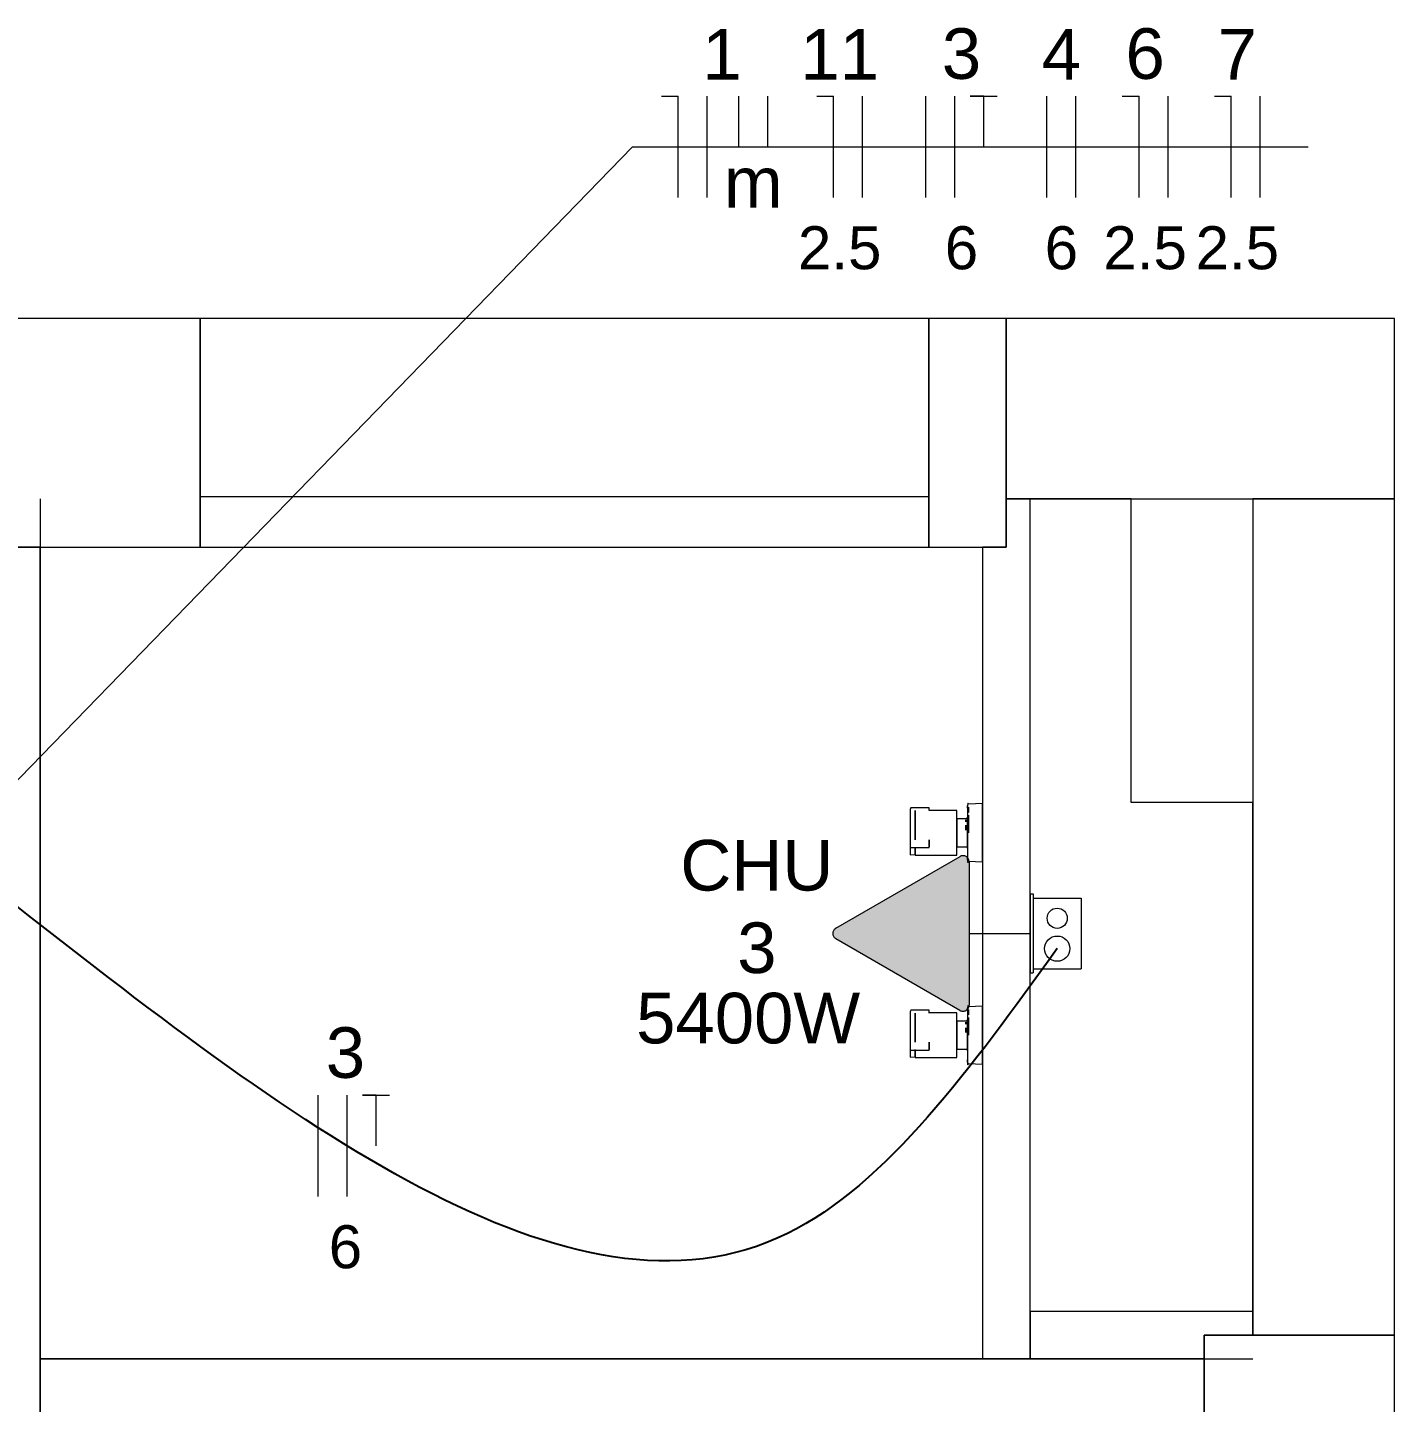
# Model space of a CAD drawing. Header units: millimetres. Extents: x 3.1 to 48, y 1.7 to 17.8.
# Drawn here: x 35.874 to 38.575, y 14.067 to 16.784 of the extents above; entities that cross this region are included whole.
import ezdxf

# ---------------------------------------------------------------- set-up
doc = ezdxf.new("R2010")
doc.units = ezdxf.units.MM
doc.layers.add('EL-Eletroduto', color=30, linetype='Continuous')
for name, color, linetype, lineweight in [('EL-Fios (Fase 1)', 2, 'Continuous', 15), ('EL-Fios (Fase 2)', 18, 'Continuous', 15), ('EL-Fios (Neutro)', 154, 'Continuous', 15), ('EL-Fios (Retorno)', 10, 'Continuous', 15), ('EL-Fios (Terra)', 92, 'Continuous', 15), ('EL-Textos fios', 1, 'Continuous', 9), ('EL-Tomadas', 150, 'Continuous', 20), ('IFC-Caixa de passagem-Contorno', 44, 'Continuous', 5), ('IFC-Elemento terminal-Contorno', 253, 'Continuous', 5), ('IFC-Janela-Contorno', 253, 'Continuous', 5), ('IFC-Laje-Contorno', 253, 'Continuous', 5), ('IFC-Parede padrão-Contorno', 253, 'Continuous', 5), ('Textos', 2, 'Continuous', 9)]:
    doc.layers.add(name, color=color, linetype=linetype, lineweight=lineweight)
doc.styles.add('Arial', font='arial.ttf')

msp = doc.modelspace()

# ---------------------------------------------------------------- hatches: boundary and pattern name
at = {"layer": 'EL-Tomadas', "linetype": 'Continuous'}
msp.add_hatch(color=161, dxfattribs=at).paths.add_polyline_path([(37.71596531110828, 14.84191972023459), (37.47071581188908, 14.98350977714594), (37.46824746142335, 14.98539983945679), (37.46750951664995, 14.98620496673661), (37.46633465847123, 14.98788263318042), (37.46517217357683, 14.99062376479773), (37.46472083872214, 14.99354963066193), (37.46487213916754, 14.99583375909228), (37.4656636267685, 14.99857684467028), (37.46660279941267, 15.00036205170122), (37.46805530275361, 15.0022086874022), (37.46876492669281, 15.00289026534105), (37.46994180104986, 15.00380746409778), (37.47088593736572, 15.00439278373128), (37.71609921784676, 15.14596454604757), (37.71986655222332, 15.14736268508645), (37.72300987932505, 15.14753759144864), (37.72651397078295, 15.14673057638979), (37.72915935187899, 15.14527547487009), (37.7315777911511, 15.14293123134561), (37.7333324371387, 15.13979277199118), (37.73404359182206, 15.13672557279082), (37.73396515831911, 14.8523121132915), (37.73369796495746, 14.84979392974296), (37.73287877757076, 14.84732283330035), (37.73170502671525, 14.84530247966163), (37.72991224436356, 14.84332079395548), (37.72798863093527, 14.84193339575799), (37.72547105121708, 14.84083567155253), (37.72217873175151, 14.84031401400929), (37.71905472115401, 14.84067040570594), (37.71645466919318, 14.84165216443657), (37.71596531110828, 14.84191972023459)])

# ---------------------------------------------------------------- linework, layer by layer
at = {"layer": 'EL-Eletroduto'}
msp.add_spline([(37.90817392138621, 14.96390207400222), (37.37495478108622, 14.40082329705936), (35.82301620635229, 15.07081331493146)], degree=3, dxfattribs=at)
at = {"layer": 'EL-Fios (Fase 1)'}
for p, q in [((37.21642263398547, 16.44829569336503), (37.21642263398547, 16.64829569634526)), ((37.5235654919797, 16.44829569336503), (37.5235654919797, 16.64829569634526)), ((37.6485654919797, 16.44829569336503), (37.6485654919797, 16.64829569634526)), ((37.88785120796814, 16.44829569336503), (37.88785120796814, 16.64829569634526)), ((38.30927978195172, 16.44829569336503), (38.30927978195172, 16.64829569634526)), ((36.50513375625506, 14.47413543001516), (36.50513375625506, 14.67413543299539))]:
    msp.add_line(p, q, dxfattribs=at)
at = {"layer": 'EL-Fios (Fase 2)'}
for p, q in [((37.70570834997392, 16.44829569336503), (37.70570834997392, 16.64829569634526)), ((37.94499406596236, 16.44829569336503), (37.94499406596236, 16.64829569634526)), ((38.12713692395658, 16.44829569336503), (38.12713692395658, 16.64829569634526))]:
    msp.add_line(p, q, dxfattribs=at)
at = {"layer": 'EL-Fios (Neutro)'}
for p, q in [((37.12594644216091, 16.64829569634526), (37.15927977599125, 16.64829569634526)), ((37.15927977599125, 16.44829569336503), (37.15927977599125, 16.64829569634526)), ((37.43308930015513, 16.64829569634526), (37.46642263398547, 16.64829569634526)), ((37.46642263398547, 16.44829569336503), (37.46642263398547, 16.64829569634526)), ((38.03666073213293, 16.64829569634526), (38.06999406596236, 16.64829569634526)), ((38.06999406596236, 16.44829569336503), (38.06999406596236, 16.64829569634526)), ((38.21880359012715, 16.64829569634526), (38.25213692395658, 16.64829569634526)), ((38.25213692395658, 16.44829569336503), (38.25213692395658, 16.64829569634526)), ((36.44799089826084, 14.47413543001516), (36.44799089826084, 14.67413543299539))]:
    msp.add_line(p, q, dxfattribs=at)
at = {"layer": 'EL-Fios (Retorno)'}
for p, q in [((37.27892263398547, 16.54829569485514), (37.27892263398547, 16.64829569634526)), ((37.3360654919797, 16.54829569485514), (37.3360654919797, 16.64829569634526))]:
    msp.add_line(p, q, dxfattribs=at)
at = {"layer": 'EL-Fios (Terra)'}
for points in [[(37.76285120796814, 16.54829569485514), (37.76285120796814, 16.64829569634526), (37.73618454090405, 16.64829569634526), (37.78951787503223, 16.64829569634526)], [(36.56227661424951, 14.57413543150528), (36.56227661424951, 14.67413543299539), (36.53560994718542, 14.67413543299539), (36.58894328131338, 14.67413543299539)]]:
    msp.add_lwpolyline(points, dxfattribs=at)
at = {"layer": 'EL-Textos fios'}
for p, q in [((35.67101226019071, 15.10896806438791), (37.06880358416669, 16.54829569485514)), ((37.06880358416669, 16.54829569485514), (38.4036902604966, 16.54829569485514))]:
    msp.add_line(p, q, dxfattribs=at)
at = {"layer": 'EL-Tomadas'}
for p, q in [((37.47071572874512, 15.00429451525937), (37.71609921784699, 15.14596454604711)), ((37.7340991468555, 15.13556652460269), (37.73396515831911, 14.8523121132915)), ((37.7159653111085, 14.84191972023459), (37.47071581188908, 14.98350977714639)), ((37.73396521419437, 14.99390207418341), (37.85457406772599, 14.99390207402197))]:
    msp.add_line(p, q, dxfattribs=at)
for points in [[(37.7340991468555, 15.13556652460269), (37.73401863019609, 15.13695998659918), (37.73377685128327, 15.13833467282743), (37.73337708121659, 15.13967198474424), (37.73282472860529, 15.14095382945456), (37.732127266394, 15.1421628644965), (37.73129413075827, 15.14328273247142), (37.73033659344065, 15.14429828234901), (37.72926760925094, 15.14519577445012), (37.72810164079789, 15.14596306633425), (37.72685446281895, 15.14658977707845), (37.72554294875937, 15.147067427726), (37.72418484248743, 15.14738955599645), (37.7227985182306, 15.14755180372035), (37.72140273198653, 15.14755197579902), (37.7200163677665, 15.14739006990462), (37.7186581821091, 15.14706827651102), (37.71734655031543, 15.1465909492575), (37.71609921784676, 15.14596454604757)], [(37.47071572874512, 15.00429451525892), (37.46954980906008, 15.00352768801926), (37.46848079718217, 15.00263068950593), (37.46752314995848, 15.00161565033281), (37.46668981818931, 15.00049629744339), (37.46599207148739, 14.99928776847477), (37.46543934587254, 14.99800640704174), (37.46503911616315, 14.99666954171275), (37.46479679488976, 14.99529525166767), (37.46471565909889, 14.99390212220064), (37.46479680603539, 14.99250899338298), (37.46503913830367, 14.99113470527649), (37.46543937870871, 14.98979784314983), (37.46599211457516, 14.98851648613876), (37.46668987094569, 14.98730796275217), (37.4675232116702, 14.9861886165298), (37.46848086701453, 14.98517358501871), (37.46954988606882, 14.98427659505782), (37.47071581188908, 14.98350977714639)], [(37.71596531110828, 14.84191972023459), (37.71721235412366, 14.84129345401365), (37.71852366976105, 14.84081619416733), (37.71988152497471, 14.84049439472605), (37.72126755735945, 14.84033240741414), (37.72266302346844, 14.84033242280142), (37.72404905228092, 14.84049444067963), (37.72540690039733, 14.84081627006603), (37.72671820550937, 14.84129355883064), (37.72796523471317, 14.84191985255242), (37.72913112431485, 14.84268668180252), (37.73020010787837, 14.84358367667559), (37.73115772943771, 14.84459870702526), (37.73199103898565, 14.84571804649917), (37.7326887675984, 14.8469265581642), (37.73324147982527, 14.84820789920272), (37.73364170128667, 14.84954474191713), (37.73388401974972, 14.85091900805705), (37.73396515831911, 14.8523121132915)]]:
    msp.add_lwpolyline(points, dxfattribs=at)
at = {"layer": 'IFC-Caixa de passagem-Contorno'}
for p, q in [((37.85457406772622, 15.07190195195184), (37.85457406772554, 14.91590219609211)), ((37.85457406772554, 15.07190195195184), (37.86057382358496, 15.07190195195184)), ((37.86057382358496, 15.07190195195184), (37.86057382358496, 14.91590219609211)), ((37.86057382374094, 15.06390207409854), (37.95557382374028, 15.06390207409854)), ((37.95557382374028, 15.06390207409854), (37.95557382374028, 14.92390207409866)), ((37.86057382374025, 14.92390207409866), (37.95557382374028, 14.92390207409866)), ((37.85457406772554, 14.91590219609211), (37.86057382358496, 14.91590219609211))]:
    msp.add_line(p, q, dxfattribs=at)
for centre, radius in [((37.90817392139326, 15.02390207405901), 0.01990084645391162), ((37.90817392138621, 14.96390207400222), 0.02496144159864746)]:
    msp.add_circle(centre, radius, dxfattribs=at)
at = {"layer": 'IFC-Elemento terminal-Contorno', "lineweight": 5}
for p, q in [((37.73129647983518, 15.25054521282573), (37.73057504428829, 15.24664872845051)), ((37.73057504428829, 15.24664872845051), (37.73057504428829, 15.24152238567694)), ((37.73057504428829, 15.24152238567694), (37.73085946811619, 15.24628984173182)), ((37.73085946811619, 15.24628984173182), (37.73075692905371, 15.2415663309896)), ((37.73211435092884, 15.25153703411479), (37.73129647983518, 15.25054521282573)), ((37.73208505405404, 15.25024675091163), (37.73306283725691, 15.24914201458341)), ((37.73306283725691, 15.24914201458341), (37.73208505405404, 15.25024675091163)), ((37.73306283725691, 15.24914201458341), (37.73211435092884, 15.25153703411479)), ((37.76057382358516, 15.25051347454428), (37.73306283725691, 15.24914201458341)), ((37.73306283725691, 15.23841325481771), (37.73306283725691, 15.24377763470056)), ((37.73306283725691, 15.24377763470056), (37.73306283725691, 15.23304948528653)), ((37.76057382358516, 15.23952287395832), (37.76057382358516, 15.25051347454428)), ((37.6178428839857, 15.23966392392754), (37.61780526889783, 15.23944780071633)), ((37.61783242203268, 15.23951876433239), (37.61780526889783, 15.23914201458319)), ((37.61780526889783, 15.23944780071633), (37.61783242203268, 15.23951876433239)), ((37.61780526889783, 15.23914201458319), (37.61780526889783, 15.23665239055981)), ((37.61780526889783, 15.23665239055981), (37.61780526889783, 15.23526445110679)), ((37.61780526889783, 15.23526445110679), (37.61780526889783, 15.23205766399747)), ((37.61780526889783, 15.23205766399747), (37.61780526889783, 15.2268898173179)), ((37.61780526889783, 15.2268898173179), (37.61780526889783, 15.22001970013025)), ((37.61780526889783, 15.22001970013025), (37.61780526889783, 15.2117933817708)), ((37.6178428839857, 15.23966392392754), (37.61783242203268, 15.23951876433239)), ((37.61784921421025, 15.23975175579426), (37.6178428839857, 15.23966392392754)), ((37.6178886390025, 15.23992681633945), (37.61784921421025, 15.23975175579426)), ((37.61798227085086, 15.24034257610674), (37.6178886390025, 15.23992681633945)), ((37.61794886999854, 15.24027288269463), (37.6178886390025, 15.23992681633945)), ((37.61808603061621, 15.241060959896), (37.61794886999854, 15.24027288269463)), ((37.61860971225718, 15.24165178020849), (37.61798227085086, 15.24034257610674)), ((37.6181747616651, 15.24119730596203), (37.61808603061621, 15.241060959896)), ((37.618902681007, 15.24231584270819), (37.6181747616651, 15.24119730596203)), ((37.618902681007, 15.24231584270819), (37.61860971225718, 15.24165178020849)), ((37.6188025431747, 15.24205413654909), (37.618902681007, 15.24231584270819)), ((37.6190247513195, 15.24227494915385), (37.618902681007, 15.24231584270819)), ((37.63713022006954, 15.24227494915385), (37.6190247513195, 15.24227494915385)), ((37.62730111850709, 15.2357441874351), (37.62730111850709, 15.2365626688802)), ((37.62730111850709, 15.2365626688802), (37.62730111850709, 15.23396745403647)), ((37.62730111850709, 15.23526445110679), (37.62730111850709, 15.2357441874351)), ((37.62730111850709, 15.23205766399747), (37.62730111850709, 15.23526445110679)), ((37.62730111850709, 15.23396745403647), (37.62730111850709, 15.22947648723948)), ((37.62730111850709, 15.2268898173179), (37.62730111850709, 15.23205766399747)), ((37.62730111850709, 15.22947648723948), (37.62730111850709, 15.2232954569663)), ((37.62730111850709, 15.22001970013025), (37.62730111850709, 15.2268898173179)), ((37.62730111850709, 15.2232954569663), (37.62730111850709, 15.21571183880224)), ((37.62730111850709, 15.2117933817708), (37.62730111850709, 15.22001970013025)), ((37.64733285678807, 15.24227494915385), (37.63713022006954, 15.24227494915385)), ((37.65523446811625, 15.24227494915385), (37.64733285678807, 15.24227494915385)), ((37.65527353061628, 15.24206865032556), (37.65523446811625, 15.24227494915385)), ((37.65533700717873, 15.24152482708337), (37.65527353061628, 15.24206865032556)), ((37.65533700717873, 15.2409559794271), (37.65533700717873, 15.24152482708337)), ((37.65533700717873, 15.24034257610674), (37.65533700717873, 15.2409559794271)), ((37.65533700717873, 15.23832170208334), (37.65533700717873, 15.24034257610674)), ((37.65533700717873, 15.23702958782542), (37.65533700717873, 15.23832170208334)), ((37.70979989780375, 15.23718522747413), (37.65533700717873, 15.23702958782542)), ((37.65533700717873, 15.2365626688802), (37.65533700717873, 15.23702958782542)), ((37.65533700717873, 15.23702958782542), (37.65533700717873, 15.2365626688802)), ((37.70979989780375, 15.23567826946601), (37.70979989780375, 15.23718522747413)), ((37.70979989780375, 15.23126115520836), (37.70979989780375, 15.23567826946601)), ((37.70979989780375, 15.22423417766913), (37.70979989780375, 15.23126115520836)), ((37.70979989780375, 15.22067704876304), (37.70979989780375, 15.22423417766913)), ((37.70979989780375, 15.215075852474), (37.70979989780375, 15.22067704876304)), ((37.70979989780375, 15.22067704876304), (37.70979989780375, 15.21973283489569)), ((37.72754403842868, 15.22067704876304), (37.70979989780375, 15.22067704876304)), ((37.70979989780375, 15.21973283489569), (37.70979989780375, 15.21696428020823)), ((37.70979989780375, 15.21696428020823), (37.70979989780375, 15.21256059368488)), ((37.7286304642102, 15.22073442180999), (37.72754403842868, 15.22067704876304)), ((37.72754403842868, 15.21864762981772), (37.72754403842868, 15.21661882122407)), ((37.72754403842868, 15.2145900126302), (37.72754403842868, 15.21864762981772)), ((37.72754403842868, 15.21661882122407), (37.72754403842868, 15.2145900126302)), ((37.72971200717888, 15.22158769329417), (37.7286304642102, 15.22073442180999)), ((37.72973275913222, 15.22099687298169), (37.72971200717888, 15.22158769329417)), ((37.72998271719047, 15.22180126699413), (37.72973275913222, 15.22099687298169)), ((37.73057504428829, 15.22370744427099), (37.72998271719047, 15.22180126699413)), ((37.73080453647566, 15.23721452434893), (37.73057504428829, 15.2312703104817)), ((37.73057504428829, 15.2312703104817), (37.73057504428829, 15.22614396770837)), ((37.73057504428829, 15.22614396770837), (37.73057504428829, 15.22370744427099)), ((37.73057504428829, 15.22370744427099), (37.73057504428829, 15.21784928997386)), ((37.73057504428829, 15.22226857697319), (37.73057504428829, 15.22370744427099)), ((37.73057504428829, 15.22145646770832), (37.73057504428829, 15.22226857697319)), ((37.73057504428829, 15.21695451458345), (37.73057504428829, 15.22145646770832)), ((37.73057504428829, 15.21784928997386), (37.73057504428829, 15.20955522259101)), ((37.73057504428829, 15.21470353802079), (37.73057504428829, 15.21695451458345)), ((37.73075692905371, 15.2415663309896), (37.73080453647566, 15.23721452434893)), ((37.73306283725691, 15.23304948528653), (37.73306283725691, 15.23841325481771)), ((37.73306283725691, 15.22015031536466), (37.73306283725691, 15.22768510540368)), ((37.73306283725691, 15.22768510540368), (37.73306283725691, 15.21032548626317)), ((37.73306283725691, 15.21261491497398), (37.73306283725691, 15.22015031536466)), ((37.76057382358516, 15.22853227337237), (37.76057382358516, 15.23952287395832)), ((37.76057382358516, 15.21008256634104), (37.76057382358516, 15.22853227337237)), ((37.61780526889783, 15.2117933817708), (37.61780526889783, 15.20262223919281)), ((37.61780526889783, 15.20262223919281), (37.61780526889783, 15.19296647747387)), ((37.61780526889783, 15.19296647747387), (37.61780526889783, 15.18721757610683)), ((37.62730111850709, 15.21571183880224), (37.62730111850709, 15.20707536419286)), ((37.62730111850709, 15.20262223919281), (37.62730111850709, 15.2117933817708)), ((37.62730111850709, 15.20707536419286), (37.62730111850709, 15.19778520305999)), ((37.62730111850709, 15.19296647747387), (37.62730111850709, 15.20262223919281)), ((37.62730111850709, 15.19778520305999), (37.62730111850709, 15.18827287395834)), ((37.62730111850709, 15.18721757610683), (37.62730111850709, 15.19296647747387)), ((37.70979989780375, 15.20441117962241), (37.70979989780375, 15.215075852474)), ((37.70979989780375, 15.21256059368488), (37.70979989780375, 15.20682145794262)), ((37.70979989780375, 15.20682145794262), (37.70979989780375, 15.20013871868491)), ((37.70979989780375, 15.19296647747387), (37.70979989780375, 15.20441117962241)), ((37.70979989780375, 15.20013871868491), (37.70979989780375, 15.19296647747387)), ((37.70979989780375, 15.18152177532556), (37.70979989780375, 15.19296647747387)), ((37.70979989780375, 15.19296647747387), (37.70979989780375, 15.18579423626306)), ((37.72754403842868, 15.1978651591146), (37.72754403842868, 15.20766191204439)), ((37.72754403842868, 15.20766191204439), (37.72754403842868, 15.20388078411452)), ((37.72754403842868, 15.20388078411452), (37.72754403842868, 15.20276384075532)), ((37.72754403842868, 15.20276384075532), (37.72754403842868, 15.19842363079442)), ((37.72754403842868, 15.19842363079442), (37.72754403842868, 15.1978651591146)), ((37.73057504428829, 15.20929216106788), (37.73057504428829, 15.21470353802079)), ((37.73057504428829, 15.20955522259101), (37.73057504428829, 15.20126054485672)), ((37.73057504428829, 15.20388078411452), (37.73057504428829, 15.20929216106788)), ((37.73057504428829, 15.19842363079442), (37.73057504428829, 15.20388078411452)), ((37.73057504428829, 15.20126054485672), (37.73057504428829, 15.19296647747387)), ((37.73057504428829, 15.19296647747387), (37.73057504428829, 15.19842363079442)), ((37.73057504428829, 15.19296647747387), (37.73057504428829, 15.18314225872382)), ((37.73057504428829, 15.18750932415378), (37.73057504428829, 15.19296647747387)), ((37.73306283725691, 15.21032548626317), (37.73306283725691, 15.21261491497398)), ((37.73306283725691, 15.20279069622393), (37.73306283725691, 15.21032548626317)), ((37.73306283725691, 15.21032548626317), (37.73306283725691, 15.19296647747387)), ((37.73306283725691, 15.19296647747387), (37.73306283725691, 15.20279069622393)), ((37.76057382358516, 15.19296647747387), (37.76057382358516, 15.21008256634104)), ((37.76057382358516, 15.17518327434891), (37.76057382358516, 15.19296647747387)), ((37.61780526889783, 15.18721757610683), (37.61780526889783, 15.18157060345038)), ((37.61780526889783, 15.18157060345038), (37.61780526889783, 15.17886552532559)), ((37.61780526889783, 15.17886552532559), (37.61780526889783, 15.17675187786472)), ((37.61780526889783, 15.17675187786472), (37.61780526889783, 15.1705214091146)), ((37.61780526889783, 15.1705214091146), (37.61780526889783, 15.16447465618512)), ((37.61780526889783, 15.16447465618512), (37.61780526889783, 15.16429962527536)), ((37.61780526889783, 15.16447465618512), (37.61784921421025, 15.16418290813817)), ((37.61780526889783, 15.16429962527536), (37.61780526889783, 15.16393454492527)), ((37.61780526889783, 15.16393454492527), (37.61780526889783, 15.16346635540367)), ((37.61780526889783, 15.16346635540367), (37.61780526889783, 15.15758928020841)), ((37.61784921421025, 15.16418290813817), (37.61798227085086, 15.16382951458354)), ((37.61798227085086, 15.16382951458354), (37.61860971225718, 15.16345720013032)), ((37.61860971225718, 15.16345720013032), (37.62730111850709, 15.16346956595225)), ((37.62730111850709, 15.18827287395834), (37.62730111850709, 15.17897966106784)), ((37.62730111850709, 15.18157060345038), (37.62730111850709, 15.18721757610683)), ((37.62730111850709, 15.18026811321624), (37.62730111850709, 15.18157060345038)), ((37.62730111850709, 15.17897966106784), (37.62730111850709, 15.18026811321624)), ((37.62730111850709, 15.16346635540367), (37.62730111850709, 15.16428483684899)), ((37.62730111850709, 15.16350983749498), (37.62730111850709, 15.15801774700526)), ((37.62730111850709, 15.16346956595225), (37.630621431007, 15.16347428997415)), ((37.62730111850709, 15.15686662395819), (37.62730111850709, 15.16346635540367)), ((37.630621431007, 15.16347428997415), (37.6422315384288, 15.16347367962226)), ((37.6422315384288, 15.16347367962226), (37.65533700717873, 15.16344194134126)), ((37.65533700717873, 15.17897966106784), (37.65533700717873, 15.17150651653651)), ((37.65533700717873, 15.17716447552084), (37.65533700717873, 15.17897966106784)), ((37.65533700717873, 15.17615068157556), (37.65533700717873, 15.17716447552084)), ((37.65533700717873, 15.17600114544257), (37.65533700717873, 15.17615068157556)), ((37.65533700717873, 15.17575456341137), (37.65533700717873, 15.17600114544257)), ((37.65533700717873, 15.17263993938809), (37.65533700717873, 15.17575456341137)), ((37.65533700717873, 15.16952531536481), (37.65533700717873, 15.17263993938809)), ((37.65533700717873, 15.17150651653651), (37.65533700717873, 15.16476457317731)), ((37.65533700717873, 15.16648332317709), (37.65533700717873, 15.16952531536481)), ((37.65533700717873, 15.16476457317731), (37.65533700717873, 15.16648332317709)), ((37.65533700717873, 15.16344194134126), (37.65533700717873, 15.16476457317731)), ((37.70979989780375, 15.18579423626306), (37.70979989780375, 15.17911088665369)), ((37.70979989780375, 15.17085710247397), (37.70979989780375, 15.18152177532556)), ((37.70979989780375, 15.17911088665369), (37.70979989780375, 15.17337236126309)), ((37.70979989780375, 15.17337236126309), (37.70979989780375, 15.16896867473952)), ((37.70979989780375, 15.16525590618494), (37.70979989780375, 15.17085710247397)), ((37.70979989780375, 15.16896867473952), (37.70979989780375, 15.16620012005205)), ((37.70979989780375, 15.16620012005205), (37.70979989780375, 15.16525590618494)), ((37.70979989780375, 15.16476457317731), (37.70979989780375, 15.16525590618494)), ((37.70979989780375, 15.16525590618494), (37.72754403842868, 15.16525590618494)), ((37.70979989780375, 15.16169877727862), (37.70979989780375, 15.16476457317731)), ((37.72754403842868, 15.16525590618494), (37.72873422397555, 15.16512162884101)), ((37.72873422397555, 15.16512162884101), (37.72971200717888, 15.16434465130214)), ((37.72968759311647, 15.16488420208339), (37.72992389183031, 15.16417628103909)), ((37.72971200717888, 15.16434465130214), (37.72968759311647, 15.16488420208339)), ((37.72992389183031, 15.16417628103909), (37.73057504428829, 15.16222551067722)), ((37.73057504428829, 15.18205217083323), (37.73057504428829, 15.18750932415378)), ((37.73057504428829, 15.18314225872382), (37.73057504428829, 15.17331803997399)), ((37.73057504428829, 15.17664079388032), (37.73057504428829, 15.18205217083323)), ((37.73057504428829, 15.17122880657553), (37.73057504428829, 15.17664079388032)), ((37.73057504428829, 15.17331803997399), (37.73057504428829, 15.16655351360669)), ((37.73057504428829, 15.16897783001309), (37.73057504428829, 15.17122880657553)), ((37.73057504428829, 15.16672746380209), (37.73057504428829, 15.16897783001309)), ((37.73057504428829, 15.16222551067722), (37.73057504428829, 15.16672746380209)), ((37.73057504428829, 15.16655351360669), (37.73057504428829, 15.16222551067722)), ((37.73057504428829, 15.16222551067722), (37.73057504428829, 15.15978898723961)), ((37.76057382358516, 15.15740068157538), (37.76057382358516, 15.17518327434891)), ((37.61780526889783, 15.15758928020841), (37.61780526889783, 15.15320512493508)), ((37.61780526889783, 15.15320512493508), (37.61780526889783, 15.15049821575531)), ((37.61780526889783, 15.15049821575531), (37.61780526889783, 15.14958268841156)), ((37.61780526889783, 15.14958268841156), (37.62730111850709, 15.14988237102853)), ((37.62730111850709, 15.15801774700526), (37.62730111850709, 15.15295366009104)), ((37.62730111850709, 15.15225419720059), (37.62730111850709, 15.15686662395819)), ((37.62730111850709, 15.15295366009104), (37.62730111850709, 15.14988237102853)), ((37.62730111850709, 15.14988237102853), (37.62730111850709, 15.15225419720059)), ((37.62730111850709, 15.14988237102853), (37.62730111850709, 15.14981340130225)), ((37.62730111850709, 15.14981340130225), (37.62730111850709, 15.14874772747407)), ((37.62730111850709, 15.14874772747407), (37.70979989780375, 15.14874772747407)), ((37.70979989780375, 15.15467179973962), (37.70979989780375, 15.16169877727862)), ((37.70979989780375, 15.15025407513031), (37.70979989780375, 15.15467179973962)), ((37.70979989780375, 15.14874772747407), (37.70979989780375, 15.15025407513031)), ((37.73057504428829, 15.15978898723961), (37.73057504428829, 15.15466264446604)), ((37.73057504428829, 15.15466264446604), (37.73079843295994, 15.14436540325528)), ((37.73057504428829, 15.1444105692708), (37.73057504428829, 15.13928422649747)), ((37.73079843295994, 15.13967302044284), (37.73057504428829, 15.1444105692708)), ((37.73057504428829, 15.13928422649747), (37.73075570835084, 15.13740190227873)), ((37.73075570835084, 15.13740190227873), (37.73083383335091, 15.13559648235696)), ((37.73079843295994, 15.14436540325528), (37.73079843295994, 15.13967302044284)), ((37.73083383335091, 15.13559648235696), (37.73176645053849, 15.13440934856771)), ((37.73131234897568, 15.13605912884123), (37.73306283725691, 15.13679094036479)), ((37.73306283725691, 15.13679094036479), (37.73131234897568, 15.13605912884123)), ((37.73176645053849, 15.13440934856771), (37.73306283725691, 15.13679094036479)), ((37.73306283725691, 15.13679094036479), (37.76057382358516, 15.1354194804037)), ((37.76057382358516, 15.14641008098965), (37.76057382358516, 15.15740068157538)), ((37.76057382358516, 15.1354194804037), (37.76057382358516, 15.14641008098965)), ((37.6178428839857, 14.83966392392767), (37.61780526889783, 14.83944780071624)), ((37.61783242203268, 14.8395187643323), (37.61780526889783, 14.83914201458356)), ((37.61780526889783, 14.83944780071624), (37.61783242203268, 14.8395187643323)), ((37.61780526889783, 14.83914201458356), (37.61780526889783, 14.83665239055995)), ((37.61780526889783, 14.83665239055995), (37.61780526889783, 14.83526445110692)), ((37.6178428839857, 14.83966392392767), (37.61783242203268, 14.8395187643323)), ((37.61784921421025, 14.83975175579417), (37.6178428839857, 14.83966392392767)), ((37.6178886390025, 14.83992681633936), (37.61784921421025, 14.83975175579417)), ((37.61798227085086, 14.84034257610665), (37.6178886390025, 14.83992681633936)), ((37.61794886999854, 14.84027288269453), (37.6178886390025, 14.83992681633936)), ((37.61808603061621, 14.84106095989591), (37.61794886999854, 14.84027288269453)), ((37.61860971225718, 14.84165178020839), (37.61798227085086, 14.84034257610665)), ((37.6181747616651, 14.84119730596194), (37.61808603061621, 14.84106095989591)), ((37.618902681007, 14.84231584270856), (37.6181747616651, 14.84119730596194)), ((37.618902681007, 14.84231584270856), (37.61860971225718, 14.84165178020839)), ((37.6188025431747, 14.84205413654922), (37.618902681007, 14.84231584270856)), ((37.6190247513195, 14.84227494915376), (37.618902681007, 14.84231584270856)), ((37.63713022006954, 14.84227494915376), (37.6190247513195, 14.84227494915376)), ((37.62730111850709, 14.83574418743501), (37.62730111850709, 14.83656266888011)), ((37.62730111850709, 14.83656266888011), (37.62730111850709, 14.83396745403661)), ((37.64733285678807, 14.84227494915376), (37.63713022006954, 14.84227494915376)), ((37.65523446811625, 14.84227494915376), (37.64733285678807, 14.84227494915376)), ((37.65527353061628, 14.84206865032547), (37.65523446811625, 14.84227494915376)), ((37.65533700717873, 14.8415248270835), (37.65527353061628, 14.84206865032547)), ((37.65533700717873, 14.84095597942724), (37.65533700717873, 14.8415248270835)), ((37.65533700717873, 14.84034257610665), (37.65533700717873, 14.84095597942724)), ((37.65533700717873, 14.83832170208325), (37.65533700717873, 14.84034257610665)), ((37.65533700717873, 14.83702958782555), (37.65533700717873, 14.83832170208325)), ((37.70979989780375, 14.83718522747404), (37.65533700717873, 14.83702958782555)), ((37.65533700717873, 14.83656266888011), (37.65533700717873, 14.83702958782555)), ((37.65533700717873, 14.83702958782555), (37.65533700717873, 14.83656266888011)), ((37.70979989780375, 14.83567826946637), (37.70979989780375, 14.83718522747404)), ((37.73129647983518, 14.85054521282564), (37.73057504428829, 14.84664872845042)), ((37.73057504428829, 14.84664872845042), (37.73057504428829, 14.84152238567731)), ((37.73057504428829, 14.84152238567731), (37.73085946811619, 14.84628984173196)), ((37.73080453647566, 14.83721452434884), (37.73057504428829, 14.83127031048184)), ((37.73085946811619, 14.84628984173196), (37.73075692905371, 14.84156633098974)), ((37.73075692905371, 14.84156633098974), (37.73080453647566, 14.83721452434884)), ((37.73211435092884, 14.8515370341147), (37.73129647983518, 14.85054521282564)), ((37.73208505405404, 14.85024675091154), (37.73306283725691, 14.84914201458332)), ((37.73306283725691, 14.84914201458332), (37.73208505405404, 14.85024675091154)), ((37.73306283725691, 14.84914201458332), (37.73211435092884, 14.8515370341147)), ((37.76057382358516, 14.85051347454419), (37.73306283725691, 14.84914201458332)), ((37.73306283725691, 14.83841325481762), (37.73306283725691, 14.84377763470047)), ((37.73306283725691, 14.84377763470047), (37.73306283725691, 14.83304948528667)), ((37.73306283725691, 14.83304948528667), (37.73306283725691, 14.83841325481762)), ((37.76057382358516, 14.83952287395823), (37.76057382358516, 14.85051347454419)), ((37.76057382358516, 14.82853227337228), (37.76057382358516, 14.83952287395823)), ((37.61780526889783, 14.83526445110692), (37.61780526889783, 14.8320576639976)), ((37.61780526889783, 14.8320576639976), (37.61780526889783, 14.82688981731781)), ((37.61780526889783, 14.82688981731781), (37.61780526889783, 14.82001970013016)), ((37.61780526889783, 14.82001970013016), (37.61780526889783, 14.81179338177071)), ((37.61780526889783, 14.81179338177071), (37.61780526889783, 14.80262223919271)), ((37.62730111850709, 14.83526445110692), (37.62730111850709, 14.83574418743501)), ((37.62730111850709, 14.8320576639976), (37.62730111850709, 14.83526445110692)), ((37.62730111850709, 14.83396745403661), (37.62730111850709, 14.82947648723962)), ((37.62730111850709, 14.82688981731781), (37.62730111850709, 14.8320576639976)), ((37.62730111850709, 14.82947648723962), (37.62730111850709, 14.82329545696621)), ((37.62730111850709, 14.82001970013016), (37.62730111850709, 14.82688981731781)), ((37.62730111850709, 14.82329545696621), (37.62730111850709, 14.81571183880214)), ((37.62730111850709, 14.81179338177071), (37.62730111850709, 14.82001970013016)), ((37.62730111850709, 14.81571183880214), (37.62730111850709, 14.80707536419277)), ((37.62730111850709, 14.80262223919271), (37.62730111850709, 14.81179338177071)), ((37.70979989780375, 14.83126115520827), (37.70979989780375, 14.83567826946637)), ((37.70979989780375, 14.8242341776695), (37.70979989780375, 14.83126115520827)), ((37.70979989780375, 14.82067704876317), (37.70979989780375, 14.8242341776695)), ((37.70979989780375, 14.81507585247391), (37.70979989780375, 14.82067704876317)), ((37.70979989780375, 14.82067704876317), (37.70979989780375, 14.81973283489606)), ((37.72754403842868, 14.82067704876317), (37.70979989780375, 14.82067704876317)), ((37.70979989780375, 14.81973283489606), (37.70979989780375, 14.81696428020837)), ((37.70979989780375, 14.81696428020837), (37.70979989780375, 14.81256059368479)), ((37.70979989780375, 14.80441117962255), (37.70979989780375, 14.81507585247391)), ((37.70979989780375, 14.81256059368479), (37.70979989780375, 14.80682145794276)), ((37.7286304642102, 14.8207344218099), (37.72754403842868, 14.82067704876317)), ((37.72754403842868, 14.81864762981786), (37.72754403842868, 14.81661882122398)), ((37.72754403842868, 14.81459001263011), (37.72754403842868, 14.81864762981786)), ((37.72754403842868, 14.81661882122398), (37.72754403842868, 14.81459001263011)), ((37.72971200717888, 14.8215876932943), (37.7286304642102, 14.8207344218099)), ((37.72973275913222, 14.82099687298182), (37.72971200717888, 14.8215876932943)), ((37.72998271719047, 14.82180126699404), (37.72973275913222, 14.82099687298182)), ((37.73057504428829, 14.82370744427089), (37.72998271719047, 14.82180126699404)), ((37.73057504428829, 14.83127031048184), (37.73057504428829, 14.8261439677085)), ((37.73057504428829, 14.8261439677085), (37.73057504428829, 14.82370744427089)), ((37.73057504428829, 14.82370744427089), (37.73057504428829, 14.81784928997399)), ((37.73057504428829, 14.82226857697333), (37.73057504428829, 14.82370744427089)), ((37.73057504428829, 14.82145646770823), (37.73057504428829, 14.82226857697333)), ((37.73057504428829, 14.81695451458336), (37.73057504428829, 14.82145646770823)), ((37.73057504428829, 14.81784928997399), (37.73057504428829, 14.80955522259137)), ((37.73057504428829, 14.81470353802069), (37.73057504428829, 14.81695451458336)), ((37.73057504428829, 14.80929216106779), (37.73057504428829, 14.81470353802069)), ((37.73057504428829, 14.80955522259137), (37.73057504428829, 14.80126054485663)), ((37.73057504428829, 14.80388078411465), (37.73057504428829, 14.80929216106779)), ((37.73306283725691, 14.82015031536457), (37.73306283725691, 14.82768510540382)), ((37.73306283725691, 14.82768510540382), (37.73306283725691, 14.81032548626308)), ((37.73306283725691, 14.81261491497389), (37.73306283725691, 14.82015031536457)), ((37.73306283725691, 14.81032548626308), (37.73306283725691, 14.81261491497389)), ((37.73306283725691, 14.80279069622384), (37.73306283725691, 14.81032548626308)), ((37.73306283725691, 14.81032548626308), (37.73306283725691, 14.79296647747401)), ((37.76057382358516, 14.81008256634118), (37.76057382358516, 14.82853227337228)), ((37.76057382358516, 14.79296647747401), (37.76057382358516, 14.81008256634118)), ((37.61780526889783, 14.80262223919271), (37.61780526889783, 14.79296647747401)), ((37.61780526889783, 14.79296647747401), (37.61780526889783, 14.78721757610674)), ((37.61780526889783, 14.78721757610674), (37.61780526889783, 14.78157060345075)), ((37.62730111850709, 14.80707536419277), (37.62730111850709, 14.7977852030599)), ((37.62730111850709, 14.79296647747401), (37.62730111850709, 14.80262223919271)), ((37.62730111850709, 14.7977852030599), (37.62730111850709, 14.78827287395825)), ((37.62730111850709, 14.78721757610674), (37.62730111850709, 14.79296647747401)), ((37.62730111850709, 14.78827287395825), (37.62730111850709, 14.77897966106775)), ((37.62730111850709, 14.78157060345075), (37.62730111850709, 14.78721757610674)), ((37.70979989780375, 14.80682145794276), (37.70979989780375, 14.80013871868505)), ((37.70979989780375, 14.79296647747401), (37.70979989780375, 14.80441117962255)), ((37.70979989780375, 14.80013871868505), (37.70979989780375, 14.79296647747401)), ((37.70979989780375, 14.78152177532547), (37.70979989780375, 14.79296647747401)), ((37.70979989780375, 14.79296647747401), (37.70979989780375, 14.78579423626297)), ((37.70979989780375, 14.78579423626297), (37.70979989780375, 14.7791108866536)), ((37.72754403842868, 14.79786515911474), (37.72754403842868, 14.8076619120443)), ((37.72754403842868, 14.8076619120443), (37.72754403842868, 14.80388078411465)), ((37.72754403842868, 14.80388078411465), (37.72754403842868, 14.80276384075523)), ((37.72754403842868, 14.80276384075523), (37.72754403842868, 14.79842363079433)), ((37.72754403842868, 14.79842363079433), (37.72754403842868, 14.79786515911474)), ((37.73057504428829, 14.79842363079433), (37.73057504428829, 14.80388078411465)), ((37.73057504428829, 14.80126054485663), (37.73057504428829, 14.79296647747401)), ((37.73057504428829, 14.79296647747401), (37.73057504428829, 14.79842363079433)), ((37.73057504428829, 14.79296647747401), (37.73057504428829, 14.78314225872418)), ((37.73057504428829, 14.78750932415369), (37.73057504428829, 14.79296647747401)), ((37.73057504428829, 14.78205217083337), (37.73057504428829, 14.78750932415369)), ((37.73057504428829, 14.78314225872418), (37.73057504428829, 14.77331803997413)), ((37.73057504428829, 14.77664079388023), (37.73057504428829, 14.78205217083337)), ((37.73306283725691, 14.79296647747401), (37.73306283725691, 14.80279069622384)), ((37.76057382358516, 14.77518327434882), (37.76057382358516, 14.79296647747401)), ((37.61780526889783, 14.78157060345075), (37.61780526889783, 14.77886552532573)), ((37.61780526889783, 14.77886552532573), (37.61780526889783, 14.77675187786463)), ((37.61780526889783, 14.77675187786463), (37.61780526889783, 14.77052140911474)), ((37.61780526889783, 14.77052140911474), (37.61780526889783, 14.76447465618503)), ((37.61780526889783, 14.76447465618503), (37.61780526889783, 14.76429962527527)), ((37.61780526889783, 14.76447465618503), (37.61784921421025, 14.76418290813808)), ((37.61780526889783, 14.76429962527527), (37.61780526889783, 14.76393454492518)), ((37.61780526889783, 14.76393454492518), (37.61780526889783, 14.76346635540358)), ((37.61780526889783, 14.76346635540358), (37.61780526889783, 14.75758928020832)), ((37.61780526889783, 14.75758928020832), (37.61780526889783, 14.75320512493499)), ((37.61784921421025, 14.76418290813808), (37.61798227085086, 14.76382951458345)), ((37.61798227085086, 14.76382951458345), (37.61860971225718, 14.76345720013023)), ((37.61860971225718, 14.76345720013023), (37.62730111850709, 14.76346956595216)), ((37.62730111850709, 14.78026811321615), (37.62730111850709, 14.78157060345075)), ((37.62730111850709, 14.77897966106775), (37.62730111850709, 14.78026811321615)), ((37.62730111850709, 14.76346635540358), (37.62730111850709, 14.76428483684913)), ((37.62730111850709, 14.76350983749489), (37.62730111850709, 14.7580177470054)), ((37.62730111850709, 14.76346956595216), (37.630621431007, 14.76347428997406)), ((37.62730111850709, 14.75686662395856), (37.62730111850709, 14.76346635540358)), ((37.62730111850709, 14.7580177470054), (37.62730111850709, 14.75295366009118)), ((37.62730111850709, 14.75225419720073), (37.62730111850709, 14.75686662395856)), ((37.630621431007, 14.76347428997406), (37.6422315384288, 14.76347367962262)), ((37.6422315384288, 14.76347367962262), (37.65533700717873, 14.76344194134117)), ((37.65533700717873, 14.77897966106775), (37.65533700717873, 14.77150651653665)), ((37.65533700717873, 14.77716447552075), (37.65533700717873, 14.77897966106775)), ((37.65533700717873, 14.77615068157547), (37.65533700717873, 14.77716447552075)), ((37.65533700717873, 14.77600114544293), (37.65533700717873, 14.77615068157547)), ((37.65533700717873, 14.77575456341151), (37.65533700717873, 14.77600114544293)), ((37.65533700717873, 14.77263993938823), (37.65533700717873, 14.77575456341151)), ((37.65533700717873, 14.76952531536472), (37.65533700717873, 14.77263993938823)), ((37.65533700717873, 14.77150651653665), (37.65533700717873, 14.76476457317722)), ((37.65533700717873, 14.766483323177), (37.65533700717873, 14.76952531536472)), ((37.65533700717873, 14.76476457317722), (37.65533700717873, 14.766483323177)), ((37.65533700717873, 14.76344194134117), (37.65533700717873, 14.76476457317722)), ((37.70979989780375, 14.77085710247411), (37.70979989780375, 14.78152177532547)), ((37.70979989780375, 14.7791108866536), (37.70979989780375, 14.77337236126323)), ((37.70979989780375, 14.77337236126323), (37.70979989780375, 14.76896867473965)), ((37.70979989780375, 14.76525590618485), (37.70979989780375, 14.77085710247411)), ((37.70979989780375, 14.76896867473965), (37.70979989780375, 14.76620012005196)), ((37.70979989780375, 14.76620012005196), (37.70979989780375, 14.76525590618485)), ((37.70979989780375, 14.76476457317722), (37.70979989780375, 14.76525590618485)), ((37.70979989780375, 14.76525590618485), (37.72754403842868, 14.76525590618485)), ((37.70979989780375, 14.76169877727853), (37.70979989780375, 14.76476457317722)), ((37.70979989780375, 14.75467179973975), (37.70979989780375, 14.76169877727853)), ((37.70979989780375, 14.75025407513021), (37.70979989780375, 14.75467179973975)), ((37.72754403842868, 14.76525590618485), (37.72873422397555, 14.76512162884137)), ((37.72873422397555, 14.76512162884137), (37.72971200717888, 14.76434465130205)), ((37.72968759311647, 14.76488420208352), (37.72992389183031, 14.764176281039)), ((37.72971200717888, 14.76434465130205), (37.72968759311647, 14.76488420208352)), ((37.72992389183031, 14.764176281039), (37.73057504428829, 14.76222551067713)), ((37.73057504428829, 14.77122880657544), (37.73057504428829, 14.77664079388023)), ((37.73057504428829, 14.77331803997413), (37.73057504428829, 14.76655351360682)), ((37.73057504428829, 14.76897783001323), (37.73057504428829, 14.77122880657544)), ((37.73057504428829, 14.766727463802), (37.73057504428829, 14.76897783001323)), ((37.73057504428829, 14.76222551067713), (37.73057504428829, 14.766727463802)), ((37.73057504428829, 14.76655351360682), (37.73057504428829, 14.76222551067713)), ((37.73057504428829, 14.76222551067713), (37.73057504428829, 14.75978898723952)), ((37.73057504428829, 14.75978898723952), (37.73057504428829, 14.75466264446618)), ((37.73057504428829, 14.75466264446618), (37.73079843295994, 14.74436540325542)), ((37.76057382358516, 14.75740068157575), (37.76057382358516, 14.77518327434882)), ((37.76057382358516, 14.74641008098979), (37.76057382358516, 14.75740068157575)), ((37.61780526889783, 14.75320512493499), (37.61780526889783, 14.75049821575521)), ((37.61780526889783, 14.75049821575521), (37.61780526889783, 14.74958268841146)), ((37.61780526889783, 14.74958268841146), (37.62730111850709, 14.74988237102866)), ((37.62730111850709, 14.75295366009118), (37.62730111850709, 14.74988237102866)), ((37.62730111850709, 14.74988237102866), (37.62730111850709, 14.75225419720073)), ((37.62730111850709, 14.74988237102866), (37.62730111850709, 14.74981340130216)), ((37.62730111850709, 14.74981340130216), (37.62730111850709, 14.74874772747398)), ((37.62730111850709, 14.74874772747398), (37.70979989780375, 14.74874772747398)), ((37.70979989780375, 14.74874772747398), (37.70979989780375, 14.75025407513021)), ((37.73057504428829, 14.74441056927071), (37.73057504428829, 14.7392842264976)), ((37.73079843295994, 14.73967302044275), (37.73057504428829, 14.74441056927071)), ((37.73057504428829, 14.7392842264976), (37.73075570835084, 14.73740190227863)), ((37.73075570835084, 14.73740190227863), (37.73083383335091, 14.73559648235687)), ((37.73079843295994, 14.74436540325542), (37.73079843295994, 14.73967302044275)), ((37.73083383335091, 14.73559648235687), (37.73176645053849, 14.73440934856762)), ((37.73131234897568, 14.73605912884113), (37.73306283725691, 14.7367909403647)), ((37.73306283725691, 14.7367909403647), (37.73131234897568, 14.73605912884113)), ((37.73176645053849, 14.73440934856762), (37.73306283725691, 14.7367909403647)), ((37.73306283725691, 14.7367909403647), (37.76057382358516, 14.73541948040383)), ((37.76057382358516, 14.73541948040383), (37.76057382358516, 14.74641008098979))]:
    msp.add_line(p, q, dxfattribs=at)
at = {"layer": 'IFC-Janela-Contorno', "lineweight": 5}
for p, q in [((36.21457406772555, 15.85696855266929), (36.21457406772555, 15.85296830852872)), ((36.2167762161634, 15.85696855266929), (36.21457406772555, 15.85696855266929)), ((36.21457406772555, 15.85296830852872), (36.21457406772555, 15.85275834759113)), ((36.21457406772555, 15.85275834759113), (36.21457406772555, 15.75696855266915)), ((36.26257394565567, 15.85696855266929), (36.2167762161634, 15.85696855266929)), ((37.54897470249119, 15.85696855266929), (36.26257394565567, 15.85696855266929)), ((37.60657480014783, 15.85696855266929), (37.54897470249119, 15.85696855266929)), ((37.65237313999154, 15.85696855266929), (37.60657480014783, 15.85696855266929)), ((37.6545740677256, 15.85696855266929), (37.65237313999154, 15.85696855266929)), ((37.6545740677256, 15.85296830852872), (37.6545740677256, 15.85696855266929)), ((37.6545740677256, 15.76117875774753), (37.6545740677256, 15.85296830852872)), ((37.6545740677256, 15.75696855266915), (37.6545740677256, 15.76117875774753)), ((36.21457406772555, 15.75696855266915), (36.2167762161634, 15.75696855266915)), ((36.2167762161634, 15.75696855266915), (36.26257394565567, 15.75696855266915)), ((36.26257394565567, 15.75696855266915), (37.54897470249119, 15.75696855266915)), ((37.54897470249119, 15.75696855266915), (37.60657480014783, 15.75696855266915)), ((37.60657480014783, 15.75696855266915), (37.65237313999154, 15.75696855266915)), ((37.65237313999154, 15.75696855266915), (37.6545740677256, 15.75696855266915))]:
    msp.add_line(p, q, dxfattribs=at)
at = {"layer": 'IFC-Laje-Contorno', "lineweight": 5}
for p, q in [((35.89857431186641, 15.85296830852872), (35.89857431186641, 15.37160120866884)), ((38.0545740677257, 15.85296830852872), (37.85457406772588, 15.85296830852872)), ((38.0545740677257, 15.75696855266915), (38.0545740677257, 15.85296830852872)), ((38.0545740677257, 15.25296830852858), (38.0545740677257, 15.75696855266915)), ((35.89857431186641, 15.37160120866884), (35.89857431186641, 15.23200925333458)), ((38.19857431186659, 15.25296830852858), (38.0545740677257, 15.25296830852858)), ((38.29457406772593, 15.25296830852858), (38.19857431186659, 15.25296830852858)), ((38.29457406772593, 14.24696855266939), (38.29457406772593, 15.25296830852858)), ((35.89857431186641, 15.23200925333458), (35.89857431186641, 15.22067704876304)), ((35.89857431186641, 15.22067704876304), (35.89857431186641, 15.16525590618494)), ((35.89857431186641, 15.16525590618494), (35.89857431186641, 15.14874772747407)), ((35.89857431186641, 15.14874772747407), (35.89857431186641, 15.12409100702325)), ((35.89857431186641, 15.12409100702325), (35.89857431186641, 14.15296830852867)), ((35.89857431186641, 14.15296830852867), (36.88222019759036, 14.15296830852867)), ((35.89857431186641, 14.15296830852867), (35.89857431186641, 13.85753110728001)), ((36.34583452717146, 14.15296830852867), (35.89857431186641, 14.15296830852867)), ((36.46058926894915, 14.15296830852867), (36.34583452717146, 14.15296830852867)), ((36.49765012906659, 14.15296830852867), (36.46058926894915, 14.15296830852867)), ((36.73300241417468, 14.15296830852867), (36.49765012906659, 14.15296830852867)), ((36.92220178402516, 14.15296830852867), (36.73300241417468, 14.15296830852867)), ((36.88222019759036, 14.15296830852867), (37.17029032656495, 14.15296830852867)), ((37.83357431186636, 14.15296830852867), (36.92220178402516, 14.15296830852867)), ((37.17029032656495, 14.15296830852867), (37.35513446086355, 14.15296830852867)), ((37.35513446086355, 14.15296830852867), (37.49832718853207, 14.15296830852867)), ((37.49832718853207, 14.15296830852867), (37.62730111850709, 14.15296830852867)), ((37.62730111850709, 14.15296830852867), (37.75319657234644, 14.15296830852867)), ((37.75319657234644, 14.15296830852867), (37.75737609508718, 14.15296830852867)), ((37.75737609508718, 14.15296830852867), (38.19857431186659, 14.15296830852867)), ((38.11179940952246, 14.15296830852867), (37.83357431186636, 14.15296830852867)), ((38.19857431186659, 14.15296830852867), (38.11179940952246, 14.15296830852867)), ((38.19857431186659, 14.15296830852867), (38.29457406772593, 14.15296830852867)), ((38.19857431186659, 13.99599248127106), (38.19857431186659, 14.15296830852867))]:
    msp.add_line(p, q, dxfattribs=at)
at = {"layer": 'IFC-Parede padrão-Contorno', "lineweight": 5}
for p, q in [((36.20320321811636, 16.20896806438805), (35.75357431186643, 16.20896806438805)), ((36.21457406772555, 16.20896806438805), (36.20320321811636, 16.20896806438805)), ((36.21457406772555, 16.18993608196615), (36.21457406772555, 16.20896806438805)), ((37.03682992710077, 16.20896806438805), (36.21457406772555, 16.20896806438805)), ((36.21457406772555, 16.20896806438805), (36.21457406772555, 15.85696855266929)), ((37.6545740677256, 16.20896806438805), (37.03682992710077, 16.20896806438805)), ((37.6545740677256, 16.20896806438805), (37.6545740677256, 15.85696855266929)), ((37.65834848178832, 16.20896806438805), (37.6545740677256, 16.20896806438805)), ((37.6545740677256, 15.85696855266929), (37.6545740677256, 16.20896806438805)), ((37.80757455600718, 16.20896806438805), (37.65834848178832, 16.20896806438805)), ((37.80757455600718, 15.92239335735667), (37.80757455600718, 16.20896806438805)), ((37.80757455600718, 16.20896806438805), (37.80757455600718, 16.07867753704431)), ((38.29386361850715, 16.20896806438805), (37.80757455600718, 16.20896806438805)), ((38.57457406772568, 16.20896806438805), (38.29386361850715, 16.20896806438805)), ((38.57457406772568, 15.98325883587245), (38.57457406772568, 16.20896806438805)), ((36.21457406772555, 16.18122514446623), (36.21457406772555, 16.18993608196615)), ((36.21457406772555, 15.85696855266929), (36.21457406772555, 16.18122514446623)), ((37.80757455600718, 16.07867753704431), (37.80757455600718, 15.85296830852872)), ((38.57457406772568, 15.85296830852872), (38.57457406772568, 15.98325883587245)), ((37.80757455600718, 15.85696855266929), (37.80757455600718, 15.92239335735667)), ((36.21457406772555, 15.85296830852872), (36.21457406772555, 15.85696855266929)), ((36.21457406772555, 15.75696855266915), (36.21457406772555, 15.85296830852872)), ((37.6545740677256, 15.85696855266929), (37.6545740677256, 15.85296830852872)), ((37.6545740677256, 15.85296830852872), (37.6545740677256, 15.77600053509104)), ((37.80757455600718, 15.85296830852872), (37.80757455600718, 15.85696855266929)), ((37.80757455600718, 15.75696855266915), (37.80757455600718, 15.85296830852872)), ((37.80757455600718, 15.85296830852872), (37.80757455600718, 15.81778642376321)), ((37.83734994663195, 15.85296830852872), (37.80757455600718, 15.85296830852872)), ((37.80757455600718, 15.85296830852872), (37.85457406772588, 15.85296830852872)), ((37.85457406772588, 15.85296830852872), (37.83734994663195, 15.85296830852872)), ((37.85457406772588, 15.75696855266915), (37.85457406772588, 15.85296830852872)), ((37.85457406772588, 15.85296830852872), (38.0545740677257, 15.85296830852872)), ((38.0545740677257, 15.85296830852872), (38.08828500522571, 15.85296830852872)), ((38.08828500522571, 15.85296830852872), (38.57457406772568, 15.85296830852872)), ((38.29457406772593, 15.85296830852872), (38.29457406772593, 15.24799455364587)), ((38.47209848178812, 15.85296830852872), (38.29457406772593, 15.85296830852872)), ((38.57457406772568, 15.85296830852872), (38.47209848178812, 15.85296830852872)), ((38.57457406772568, 15.25296830852858), (38.57457406772568, 15.85296830852872)), ((37.80757455600718, 15.81778642376321), (37.80757455600718, 15.75696855266915)), ((37.6545740677256, 15.77600053509104), (37.6545740677256, 15.75696855266915)), ((35.75357431186643, 15.75696855266915), (35.89857431186641, 15.75696855266915)), ((35.89857431186641, 15.75696855266915), (35.84525888217871, 15.75696855266915)), ((35.89857431186641, 15.75696855266915), (36.20320321811636, 15.75696855266915)), ((35.89857431186641, 14.27896806438821), (35.89857431186641, 15.75696855266915)), ((36.20320321811636, 15.75696855266915), (36.21457406772555, 15.75696855266915)), ((37.6545740677256, 15.75696855266915), (37.65834848178832, 15.75696855266915)), ((37.65834848178832, 15.75696855266915), (37.76057382358516, 15.75696855266915)), ((37.76057382358516, 15.75696855266915), (37.80757455600718, 15.75696855266915)), ((37.79035043491325, 15.75696855266915), (37.76057382358516, 15.75696855266915)), ((37.76057382358516, 15.75696855266915), (37.76057382358516, 15.25051347454428)), ((37.80757455600718, 15.75696855266915), (37.79035043491325, 15.75696855266915)), ((37.85457406772588, 14.83552568157575), (37.85457406772588, 15.75696855266915)), ((37.76057382358516, 15.25051347454428), (37.76057382358516, 15.16914445598968)), ((38.29457406772593, 15.24799455364587), (38.29457406772593, 14.24696855266939)), ((38.57457406772568, 14.80494218548165), (38.57457406772568, 15.25296830852858)), ((37.76057382358516, 15.16914445598968), (37.76057382358516, 15.1354194804037)), ((37.76057382358516, 15.1354194804037), (37.76057382358516, 14.85051347454419)), ((37.76057382358516, 14.85051347454419), (37.76057382358516, 14.73541948040383)), ((37.85457406772588, 14.24696855266939), (37.85457406772588, 14.83552568157575)), ((38.57457406772568, 14.19996843059903), (38.57457406772568, 14.80494218548165)), ((37.76057382358516, 14.73541948040383), (37.76057382358516, 14.15296830852867)), ((35.89857431186641, 14.15296830852867), (35.89857431186641, 14.27896806438821)), ((37.85457406772588, 14.18741716106774), (37.85457406772588, 14.24696855266939)), ((38.11857431186621, 14.24696855266939), (37.85457406772588, 14.24696855266939)), ((37.85457406772588, 14.24696855266939), (37.85457406772588, 14.20936845501319)), ((38.29457406772593, 14.24696855266939), (38.11857431186621, 14.24696855266939)), ((38.29457406772593, 14.21876847942713), (38.29457406772593, 14.24696855266939)), ((38.29457406772593, 14.24696855266939), (38.29457406772593, 14.19996843059903)), ((38.29457406772593, 14.19996843059903), (38.29457406772593, 14.21876847942713)), ((37.85457406772588, 14.20936845501319), (37.85457406772588, 14.15296830852867)), ((37.85457406772588, 14.15296830852867), (37.85457406772588, 14.18741716106774)), ((38.19857431186659, 14.171768357357), (38.19857431186659, 14.19996843059903)), ((38.19857431186659, 14.19996843059903), (38.2369739700693, 14.19996843059903)), ((38.19857431186659, 14.19996843059903), (38.19857431186659, 14.15296830852867)), ((38.29457406772593, 14.19996843059903), (38.19857431186659, 14.19996843059903)), ((38.2369739700693, 14.19996843059903), (38.29457406772593, 14.19996843059903)), ((38.29457406772593, 14.19996843059903), (38.39704965366349, 14.19996843059903)), ((38.43696420444434, 14.19996843059903), (38.29457406772593, 14.19996843059903)), ((38.39704965366349, 14.19996843059903), (38.57457406772568, 14.19996843059903)), ((38.57457406772568, 14.19996843059903), (38.43696420444434, 14.19996843059903)), ((38.57457406772568, 14.15296830852867), (38.57457406772568, 14.19996843059903)), ((38.19857431186659, 14.15296830852867), (38.19857431186659, 14.171768357357)), ((35.89857431186641, 13.75896806438823), (35.89857431186641, 14.15296830852867)), ((37.76057382358516, 14.15296830852867), (37.7950232864759, 14.15296830852867)), ((37.7950232864759, 14.15296830852867), (37.85457406772588, 14.15296830852867)), ((37.85457406772588, 14.15296830852867), (37.99217416538198, 14.15296830852867)), ((37.99217416538198, 14.15296830852867), (38.19857431186659, 14.15296830852867)), ((38.19857431186659, 14.15296830852867), (38.19857431186659, 13.18362687786475)), ((38.57457406772568, 12.43930925091149), (38.57457406772568, 14.15296830852867))]:
    msp.add_line(p, q, dxfattribs=at)

# ---------------------------------------------------------------- texts
at = {"layer": 'EL-Textos fios', "attachment_point": 8, "line_spacing_factor": 0.6, "style": 'Arial'}
for s, insert, char_height, width in [('1', (37.24581705135182, 16.68129569634516), 0.1, 0.1553353658536585), ('11', (37.47832739606741, 16.68129569634516), 0.1, 0.3106707317073171), ('3', (37.71904168350642, 16.68129569634516), 0.1, 0.1553353658536585), ('4', (37.91642263696571, 16.68129569634516), 0.1, 0.1553353658536585), ('6', (38.08189882804521, 16.68129569634516), 0.1, 0.1553353658536585), ('7', (38.26404168603943, 16.68129569634516), 0.1, 0.1553353658536585), ('m', (37.30749406298213, 16.42829569485525), 0.1, 0.2327743902439025), ('2.5', (37.47832739606741, 16.3052456933649), 0.085, 0.3300228658536586), ('6', (37.71904168350642, 16.3052456933649), 0.085, 0.1320350609756098), ('6', (37.91642263696571, 16.3052456933649), 0.085, 0.1320350609756098), ('2.5', (38.08189882804521, 16.3052456933649), 0.085, 0.3300228658536586), ('2.5', (38.26404168603943, 16.3052456933649), 0.085, 0.3300228658536586), ('3', (36.50180042287217, 14.70713543299575), 0.1, 0.1553353658536585), ('6', (36.50180042287217, 14.33108543001548), 0.085, 0.3300228658536586)]:
    msp.add_mtext(s, dxfattribs=dict(at, insert=insert, char_height=char_height, width=width))
at = {"layer": 'Textos', "char_height": 0.1, "attachment_point": 8, "line_spacing_factor": 0.6, "style": 'Arial'}
for s, insert, width in [('CHU', (37.31466647242423, 15.07725184536193), 0.1553353658536585), ('3', (37.31466647242423, 14.91425184536237), 0.06204268292682927), ('5400W', (37.29742420800512, 14.7752256708246), 0.5743902439024391)]:
    msp.add_mtext(s, dxfattribs=dict(at, insert=insert, width=width))

doc.saveas('drawing.dxf')
